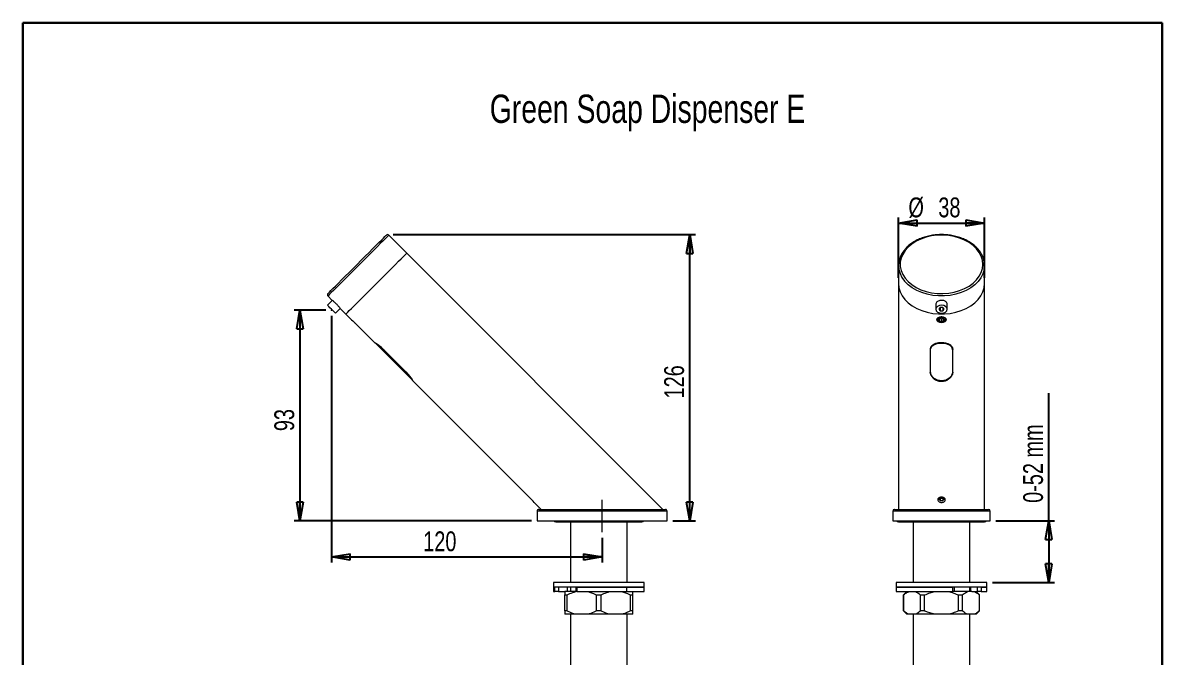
# Model space of a CAD drawing. Header units: millimetres. Extents: x 21 to 1027, y 27 to 1460.
# Drawn here: x 21 to 1027, y 900 to 1460 of the extents above; entities that cross this region are included whole.
import ezdxf

# ---------------------------------------------------------------- set-up
doc = ezdxf.new("R2010")
doc.units = ezdxf.units.MM
doc.header["$LTSCALE"] = 5
doc.header["$PDSIZE"] = -1
doc.linetypes.add('CENTERX2', pattern=[20.32, 12.7, -2.54, 2.54, -2.54])
doc.layers.add('LEVEL0', color=179, linetype='Continuous')
doc.styles.add('SLDTEXTSTYLE0', font='TXT', dxfattribs={"width": 0.75})
doc.dimstyles.new('SLDDIMSTYLE0', dxfattribs={"dimtxt": 17.5, "dimasz": 16.51, "dimexe": 0, "dimexo": 0.0625, "dimgap": 4.375, "dimtad": 1, "dimdec": 0, "dimlfac": 0.5, "dimrnd": 1e-09, "dimzin": 12, "dimdsep": 46, "dimtxsty": 'SLDTEXTSTYLE0', "dimblk1": 'CLOSED', "dimblk2": 'CLOSED', "dimsah": 1, "dimcen": 0.09, "dimadec": 0, "dimazin": 3, "dimtfac": 1, "dimtdec": 0, "dimtofl": 0, "dimtmove": 0, "dimatfit": 3, "dimldrblk": 'CLOSED', "dimfxl": 0, "dimfrac": 2, "dimtolj": 1, "dimtzin": 12, "dimarcsym": 0})
doc.dimstyles.new('SLDDIMSTYLE2', dxfattribs={"dimtxt": 17.5, "dimasz": 16.51, "dimexe": 0, "dimexo": 0.0625, "dimgap": 4.375, "dimtad": 1, "dimdec": 1, "dimlfac": 0.5, "dimrnd": 1e-09, "dimzin": 12, "dimdsep": 46, "dimtxsty": 'SLDTEXTSTYLE0', "dimblk1": 'CLOSED', "dimblk2": 'CLOSED', "dimsah": 1, "dimcen": 0.09, "dimadec": 0, "dimazin": 3, "dimtfac": 1, "dimtdec": 1, "dimtofl": 0, "dimtmove": 0, "dimatfit": 3, "dimldrblk": 'CLOSED', "dimfxl": 0, "dimfrac": 2, "dimtolj": 1, "dimtzin": 12, "dimarcsym": 0})

# ---------------------------------------------------------------- blocks, each defined once
blk = doc.blocks.new('_CLOSED')
at = {"color": 0, "linetype": 'ByBlock', "lineweight": -2}
for p, q in [((-1, 0.166667), (0, 0)), ((-1, 0.166667), (-1, -0.166667)), ((0, 0), (-1, -0.166667)), ((0, 0), (-1, 0))]:
    blk.add_line(p, q, dxfattribs=at)
blk = doc.blocks.new('_D')
at = {"layer": 'LEVEL0', "color": 7}
for p, q in [((288.2, 1206.2), (260.3, 1206.2)), ((265.3, 1206.2), (265.3, 1020.4)), ((469.8, 1020.4), (260.3, 1020.4))]:
    blk.add_line(p, q, dxfattribs=at)
at = {"layer": 'LEVEL0', "color": 7, "xscale": 16.51, "yscale": 16.51}
for p, rotation in [((265.3, 1206.2), 90.00000000000018), ((265.3, 1020.4), 270.0000000000002)]:
    blk.add_blockref('_CLOSED', p, dxfattribs=dict(at, rotation=rotation))
at = {"layer": 'LEVEL0', "color": 7, "insert": (242.7, 1099.5), "char_height": 17.5, "attachment_point": 1, "rotation": 90, "style": 'SLDTEXTSTYLE0'}
blk.add_mtext('93', dxfattribs=at)
blk = doc.blocks.new('_D_1')
at = {"layer": 'LEVEL0', "color": 7}
for p, q in [((293.2, 1201.2), (293.2, 983.4)), ((532.2, 1005.4), (532.2, 983.4)), ((293.2, 988.4), (532.2, 988.4))]:
    blk.add_line(p, q, dxfattribs=at)
at = {"layer": 'LEVEL0', "color": 7, "xscale": 16.51, "yscale": 16.51, "rotation": 180.0000000000003}
blk.add_blockref('_CLOSED', (293.2, 988.4), dxfattribs=at)
at = {"layer": 'LEVEL0', "color": 7, "xscale": 16.51, "yscale": 16.51}
blk.add_blockref('_CLOSED', (532.2, 988.4), dxfattribs=at)
at = {"layer": 'LEVEL0', "color": 7, "insert": (374.2, 1011), "char_height": 17.5, "attachment_point": 1, "style": 'SLDTEXTSTYLE0'}
blk.add_mtext('120', dxfattribs=at)
blk = doc.blocks.new('_D_2')
at = {"layer": 'LEVEL0', "color": 7}
for p, q in [((347.7, 1273), (614.5, 1273)), ((609.5, 1020.4), (609.5, 1273)), ((594.6, 1020.4), (614.5, 1020.4))]:
    blk.add_line(p, q, dxfattribs=at)
at = {"layer": 'LEVEL0', "color": 7, "xscale": 16.51, "yscale": 16.51}
for p, rotation in [((609.5, 1273, -32.6), 90.00000000000024), ((609.5, 1020.4, -32.6), 270.0000000000002)]:
    blk.add_blockref('_CLOSED', p, dxfattribs=dict(at, rotation=rotation))
at = {"layer": 'LEVEL0', "color": 7, "insert": (587, 1128.4, -32.6), "char_height": 17.5, "attachment_point": 1, "rotation": 90, "style": 'SLDTEXTSTYLE0'}
blk.add_mtext('126', dxfattribs=at)
blk = doc.blocks.new('_D_5')
at = {"layer": 'LEVEL0', "color": 7}
for p, q in [((793.9, 1234.8), (793.9, 1288.2)), ((869.9, 1234.8), (869.9, 1288.2)), ((793.9, 1283.2), (869.9, 1283.2))]:
    blk.add_line(p, q, dxfattribs=at)
at = {"layer": 'LEVEL0', "color": 7, "xscale": 16.51, "yscale": 16.51, "rotation": 180.0000000000002}
blk.add_blockref('_CLOSED', (793.9, 1283.2, 12.2), dxfattribs=at)
at = {"layer": 'LEVEL0', "color": 7, "xscale": 16.51, "yscale": 16.51}
blk.add_blockref('_CLOSED', (869.9, 1283.2, 12.2), dxfattribs=at)
at = {"layer": 'LEVEL0', "color": 7, "char_height": 17.5, "attachment_point": 1, "style": 'SLDTEXTSTYLE0'}
for s, insert in [('%%c', (802.7, 1305.8)), ('38', (829.1, 1305.8))]:
    blk.add_mtext(s, dxfattribs=dict(at, insert=insert))
blk = doc.blocks.new('_D_6')
at = {"layer": 'LEVEL0', "color": 7}
for p, q in [((926.6, 1020.4), (926.6, 1132.9)), ((879.9, 1020.4), (931.6, 1020.4)), ((926.6, 1020.4), (926.6, 965.8)), ((876.9, 965.8), (931.6, 965.8))]:
    blk.add_line(p, q, dxfattribs=at)
at = {"layer": 'LEVEL0', "color": 7, "xscale": 16.51, "yscale": 16.51}
for p, rotation in [((926.6, 1020.4, 12.2), 90.0000000000004), ((926.6, 965.8, 12.2), 270.0000000000004)]:
    blk.add_blockref('_CLOSED', p, dxfattribs=dict(at, rotation=rotation))
at = {"layer": 'LEVEL0', "color": 7, "insert": (904, 1036.2, 12.2), "char_height": 17.5, "attachment_point": 1, "rotation": 90, "style": 'SLDTEXTSTYLE0'}
blk.add_mtext('0-52 mm', dxfattribs=at)

msp = doc.modelspace()

# ---------------------------------------------------------------- linework, layer by layer
at = {"color": 7, "linetype": 'Continuous', "lineweight": 15}
for p, q in [((359.65, 1256.66), (343.74, 1272.57)), ((585.92, 1030.39), (359.65, 1256.66)), ((793.91, 1245.7), (793.91, 1229.79)), ((869.91, 1229.79), (869.91, 1245.7)), ((793.91, 1229.79), (793.91, 1030.39)), ((869.91, 1030.39), (869.91, 1229.79)), ((290, 1218.83), (293.89, 1214.94)), ((293.89, 1214.94), (289.65, 1210.7)), ((296.72, 1203.63), (300.96, 1207.87)), ((300.96, 1207.87), (305.91, 1202.92)), ((826.91, 1211.64), (826.91, 1207.17)), ((830.75, 1208.58), (829.6, 1207.17)), ((833.06, 1208.58), (830.75, 1208.58)), ((830.75, 1208.58), (830.75, 1205.75)), ((834.22, 1207.17), (833.06, 1208.58)), ((833.06, 1208.58), (833.06, 1205.75)), ((836.91, 1207.17), (836.91, 1211.64)), ((305.91, 1202.92), (308.03, 1200.8)), ((308.03, 1200.8), (307.96, 1200.73)), ((827.91, 1198.12), (827.91, 1197.9)), ((829.6, 1207.17), (830.75, 1205.75)), ((831.91, 1199.54), (829.91, 1198.72)), ((829.91, 1198.72), (829.91, 1197.09)), ((830.51, 1198.96), (831.91, 1198.39)), ((830.75, 1205.75), (833.06, 1205.75)), ((833.91, 1198.72), (831.91, 1199.54)), ((831.91, 1198.39), (833.31, 1198.96)), ((831.91, 1198.39), (831.91, 1196.27)), ((833.06, 1205.75), (834.22, 1207.17)), ((833.91, 1197.09), (833.91, 1198.72)), ((835.91, 1197.9), (835.91, 1198.12)), ((313.62, 1195.07), (313.69, 1195.15)), ((313.69, 1195.15), (331.45, 1177.38)), ((829.91, 1197.09), (831.91, 1196.27)), ((831.91, 1196.27), (833.91, 1197.09)), ((332.08, 1177.04), (364.87, 1144.24)), ((359.18, 1151.54), (339.38, 1171.34)), ((821.91, 1171.34), (821.91, 1151.54)), ((841.91, 1151.54), (841.91, 1171.34)), ((822.33, 1149.59), (821.91, 1151.68)), ((822.42, 1149.44), (822, 1151.51)), ((824.72, 1146.37), (822.42, 1149.44)), ((841.75, 1150.4), (841.91, 1151.68)), ((365.22, 1143.61), (467.65, 1041.18)), ((824.67, 1146.49), (824.3, 1146.93)), ((472.29, 1036.54), (478.44, 1030.39)), ((830.75, 1041), (829.6, 1039.58)), ((829.6, 1039.58), (830.75, 1038.17)), ((830.47, 1040.64), (830.75, 1040.29)), ((833.06, 1041), (830.75, 1041)), ((830.75, 1040.29), (830.75, 1038.17)), ((830.75, 1040.29), (833.06, 1040.29)), ((830.75, 1038.17), (833.06, 1038.17)), ((834.22, 1039.58), (833.06, 1041)), ((833.06, 1040.29), (833.35, 1040.64)), ((833.06, 1040.29), (833.06, 1038.17)), ((833.06, 1038.17), (834.22, 1039.58)), ((474.78, 1028.89), (474.78, 1020.39)), ((474.85, 1028.89), (474.78, 1028.89)), ((478.44, 1030.39), (585.92, 1030.39)), ((589.58, 1020.39), (589.58, 1028.89)), ((788.91, 1028.89), (788.91, 1020.39)), ((793.91, 1030.39), (869.91, 1030.39)), ((809.61, 1030.39), (809.61, 1029.79)), ((854.21, 1029.79), (854.21, 1030.39)), ((874.91, 1020.39), (874.91, 1028.89)), ((474.78, 1020.39), (589.58, 1020.39)), ((491.18, 1019.39), (567.18, 1019.39)), ((504.18, 1019.39), (504.18, 965.81)), ((554.18, 965.81), (554.18, 1019.39)), ((788.91, 1020.39), (831.91, 1020.39)), ((793.91, 1019.39), (869.91, 1019.39)), ((806.91, 1019.39), (806.91, 965.81)), ((831.91, 1020.39), (874.91, 1020.39)), ((856.91, 965.81), (856.91, 1019.39)), ((489.18, 965.81), (489.18, 961.81)), ((569.18, 965.81), (489.18, 965.81)), ((489.18, 961.81), (489.18, 957.81)), ((569.18, 961.81), (489.18, 961.81)), ((489.18, 961.81), (490.48, 961.81)), ((489.18, 957.81), (490.48, 957.81)), ((493.64, 957.81), (490.48, 957.81)), ((493.64, 957.81), (499.33, 957.81)), ((508.96, 957.81), (499.33, 957.81)), ((501.45, 957.81), (501.45, 961.81)), ((504.18, 961.81), (504.18, 957.81)), ((508.83, 961.81), (508.83, 957.81)), ((509.86, 957.81), (508.83, 957.81)), ((509.86, 961.81), (553.73, 961.81)), ((509.86, 957.81), (553.73, 957.81)), ((553.73, 961.81), (569.18, 961.81)), ((553.73, 957.81), (569.18, 957.81)), ((569.18, 961.81), (569.18, 965.81)), ((569.18, 957.81), (569.18, 961.81)), ((791.91, 965.81), (791.91, 961.81)), ((831.91, 965.81), (791.91, 965.81)), ((791.91, 961.81), (791.91, 957.81)), ((831.91, 961.81), (791.91, 961.81)), ((791.91, 961.81), (842, 961.81)), ((791.91, 957.81), (842, 957.81)), ((801.31, 957.81), (798.41, 954.91)), ((871.91, 965.81), (831.91, 965.81)), ((871.91, 961.81), (831.91, 961.81)), ((843.5, 957.81), (842, 957.81)), ((843.5, 957.81), (843.5, 961.81)), ((854.88, 957.81), (843.5, 957.81)), ((858.8, 957.81), (854.88, 957.81)), ((856.91, 957.81), (856.91, 961.81)), ((857.53, 961.81), (857.53, 957.81)), ((858.8, 957.81), (863.6, 957.81)), ((865.41, 954.91), (862.51, 957.81)), ((866.93, 957.81), (863.6, 957.81)), ((866.93, 961.81), (871.91, 961.81)), ((866.93, 957.81), (871.91, 957.81)), ((871.91, 961.81), (871.91, 965.81)), ((871.91, 957.81), (871.91, 961.81)), ((499.18, 954.91), (501.27, 954.91)), ((499.18, 940.71), (499.18, 954.91)), ((501.27, 940.71), (501.27, 954.91)), ((527.09, 940.71), (527.09, 954.91)), ((527.09, 954.91), (531.27, 954.91)), ((531.27, 940.71), (531.27, 954.91)), ((557.09, 940.71), (557.09, 954.91)), ((557.09, 954.91), (559.18, 954.91)), ((559.18, 940.71), (559.18, 954.91)), ((798.41, 954.91), (798.41, 940.71)), ((798.41, 954.91), (798.47, 954.91)), ((798.47, 940.71), (798.47, 954.91)), ((813.38, 940.71), (813.38, 954.91)), ((813.38, 954.91), (817, 954.91)), ((817, 940.71), (817, 954.91)), ((846.82, 940.71), (846.82, 954.91)), ((846.82, 954.91), (850.44, 954.91)), ((850.44, 940.71), (850.44, 954.91)), ((865.34, 940.71), (865.34, 954.91)), ((865.34, 954.91), (865.41, 954.91)), ((865.41, 940.71), (865.41, 954.91)), ((501.27, 940.71), (499.18, 940.71)), ((508.96, 937.81), (499.18, 937.81)), ((504.18, 937.81), (504.18, 885.39)), ((519.41, 937.81), (508.96, 937.81)), ((538.96, 937.81), (519.41, 937.81)), ((531.27, 940.71), (527.09, 940.71)), ((549.41, 937.81), (538.96, 937.81)), ((559.18, 937.81), (549.41, 937.81)), ((554.18, 885.39), (554.18, 937.81)), ((559.18, 940.71), (557.09, 940.71)), ((798.41, 940.71), (801.31, 937.81)), ((798.47, 940.71), (798.41, 940.71)), ((802.91, 937.81), (801.31, 937.81)), ((808.94, 937.81), (802.91, 937.81)), ((806.91, 937.81), (806.91, 885.39)), ((825.88, 937.81), (808.94, 937.81)), ((817, 940.71), (813.38, 940.71)), ((837.94, 937.81), (825.88, 937.81)), ((854.88, 937.81), (837.94, 937.81)), ((850.44, 940.71), (846.82, 940.71)), ((860.91, 937.81), (854.88, 937.81)), ((856.91, 885.39), (856.91, 937.81)), ((862.51, 937.81), (860.91, 937.81)), ((862.51, 937.81), (865.41, 940.71)), ((865.41, 940.71), (865.34, 940.71))]:
    msp.add_line(p, q, dxfattribs=at)
at = {"color": 8, "linetype": 'Continuous', "lineweight": 0}
for p, q in [((337.27, 1173.27), (334.2, 1175.8)), ((334.21, 1175.64), (334.24, 1175.57)), ((339.34, 1171.3), (337.27, 1173.27)), ((339.25, 1171.21), (359.05, 1151.41)), ((822.1, 1172.83), (821.91, 1171.48)), ((822.19, 1172.63), (822, 1171.3)), ((822.23, 1171.21), (822.41, 1172.5)), ((822.23, 1151.41), (822.23, 1171.21)), ((841.4, 1173.27), (839.08, 1175.8)), ((841.42, 1173.31), (841.4, 1173.27)), ((841.82, 1171.3), (841.4, 1173.27)), ((841.48, 1173.48), (841.91, 1171.48)), ((841.59, 1171.21), (841.59, 1151.41)), ((359.05, 1151.41), (360.24, 1150.17)), ((359.14, 1151.51), (360.37, 1150.24)), ((360.37, 1150.24), (360.39, 1150.25)), ((822.42, 1149.44), (822.39, 1149.47)), ((841.59, 1151.41), (841.43, 1150.17)), ((841.82, 1151.51), (841.66, 1150.24)), ((841.66, 1150.24), (841.67, 1150.25)), ((490.48, 957.81), (490.48, 961.81)), ((493.64, 961.81), (493.64, 957.81)), ((509.86, 961.81), (509.86, 957.81)), ((553.73, 961.81), (553.73, 957.81)), ((842, 957.81), (842, 961.81)), ((863.6, 957.81), (863.6, 961.81)), ((866.93, 961.81), (866.93, 957.81))]:
    msp.add_line(p, q, dxfattribs=at)
at = {"color": 7, "linetype": 'Continuous', "lineweight": 15, "flags": 128}
for points in [[(315.81, 1246.76), (319.4, 1250.36), (322.92, 1253.88), (326.31, 1257.26), (329.49, 1260.44), (332.4, 1263.35), (334.99, 1265.94), (337.21, 1268.16), (339.01, 1269.96), (340.36, 1271.31), (341.23, 1272.18), (341.6, 1272.56), (341.62, 1272.57)], [(305.91, 1202.92), (305.97, 1202.99), (306.47, 1203.49), (307.46, 1204.47), (308.92, 1205.94), (310.83, 1207.84), (313.14, 1210.16), (315.82, 1212.84), (318.82, 1215.83), (322.07, 1219.09), (325.53, 1222.54), (329.12, 1226.13), (332.78, 1229.79), (336.44, 1233.45), (340.03, 1237.04), (343.48, 1240.5), (346.74, 1243.75), (349.74, 1246.75), (352.42, 1249.43), (354.73, 1251.75), (356.64, 1253.65), (358.1, 1255.11), (359.09, 1256.1), (359.59, 1256.6), (359.65, 1256.66)], [(305.91, 1202.92), (305.97, 1202.99), (306.47, 1203.49), (307.46, 1204.47), (308.92, 1205.94), (310.83, 1207.84), (313.14, 1210.16), (315.82, 1212.84), (318.82, 1215.83), (322.07, 1219.09), (325.53, 1222.54), (329.12, 1226.13), (332.78, 1229.79), (336.44, 1233.45), (340.03, 1237.04), (343.48, 1240.5), (346.74, 1243.75), (349.74, 1246.75), (352.42, 1249.43), (354.73, 1251.75), (356.64, 1253.65), (358.1, 1255.11), (359.09, 1256.1), (359.59, 1256.6), (359.65, 1256.66)], [(290, 1220.95), (290.02, 1220.97), (290.39, 1221.35), (291.26, 1222.22), (292.61, 1223.57), (294.41, 1225.37), (296.63, 1227.58), (299.22, 1230.17), (302.13, 1233.09), (305.31, 1236.27), (308.69, 1239.65), (312.22, 1243.17), (315.81, 1246.76)], [(793.91, 1229.79), (794.26, 1226.13), (795.32, 1222.54), (797.06, 1219.09), (799.44, 1215.83), (802.43, 1212.84), (805.97, 1210.16), (810, 1207.84), (814.43, 1205.94), (819.18, 1204.47), (824.18, 1203.49), (829.32, 1202.99), (834.5, 1202.99), (839.64, 1203.49), (844.63, 1204.47), (849.39, 1205.94), (853.82, 1207.84), (857.85, 1210.16), (861.39, 1212.84), (864.38, 1215.83), (866.76, 1219.09), (868.5, 1222.54), (869.56, 1226.13), (869.91, 1229.79)], [(793.91, 1229.79), (794.26, 1226.13), (795.32, 1222.54), (797.06, 1219.09), (799.44, 1215.83), (802.43, 1212.84), (805.97, 1210.16), (810, 1207.84), (814.43, 1205.94), (819.18, 1204.47), (824.18, 1203.49), (829.32, 1202.99), (834.5, 1202.99), (839.64, 1203.49), (844.63, 1204.47), (849.39, 1205.94), (853.82, 1207.84), (857.85, 1210.16), (861.39, 1212.84), (864.38, 1215.83), (866.76, 1219.09), (868.5, 1222.54), (869.56, 1226.13), (869.91, 1229.79)], [(293.18, 1207.17), (291.83, 1208.52), (290.68, 1209.67), (289.92, 1210.43), (289.65, 1210.7)], [(836.91, 1207.17), (836.53, 1208.52), (835.45, 1209.67), (833.82, 1210.43), (831.91, 1210.7), (830, 1210.43), (828.37, 1209.67), (827.29, 1208.52), (826.91, 1207.17), (827.29, 1205.81), (828.37, 1204.67), (830, 1203.9), (831.91, 1203.63), (833.82, 1203.9), (835.45, 1204.67), (836.53, 1205.81), (836.91, 1207.17)], [(296.72, 1203.63), (296.45, 1203.9), (295.68, 1204.67), (294.53, 1205.81), (293.18, 1207.17)], [(307.96, 1200.73), (308.18, 1200.52), (308.79, 1199.9), (309.71, 1198.99), (310.79, 1197.9), (311.87, 1196.82), (312.79, 1195.9), (313.4, 1195.29), (313.62, 1195.07)], [(831.91, 1200.73), (833.44, 1200.52), (834.74, 1199.9), (835.61, 1198.99), (835.91, 1197.9), (835.61, 1196.82), (834.74, 1195.9), (833.44, 1195.29), (831.91, 1195.07), (830.38, 1195.29), (829.08, 1195.9), (828.21, 1196.82), (827.91, 1197.9), (828.21, 1198.99), (829.08, 1199.9), (830.38, 1200.52), (831.91, 1200.73)]]:
    msp.add_lwpolyline(points, dxfattribs=at)
at = {"color": 8, "linetype": 'Continuous', "lineweight": 0, "flags": 128}
for points in [[(343.74, 1272.57), (343.68, 1272.51), (343.18, 1272.01), (342.19, 1271.02), (340.73, 1269.56), (338.82, 1267.66), (336.51, 1265.34), (333.83, 1262.66), (330.83, 1259.66), (327.57, 1256.41), (324.12, 1252.95), (320.53, 1249.36), (316.87, 1245.7)], [(868.41, 1246.76), (868.05, 1250.36), (867, 1253.88), (865.25, 1257.26), (862.86, 1260.44), (859.87, 1263.35), (856.33, 1265.94), (852.32, 1268.16), (847.91, 1269.96), (843.19, 1271.31), (838.25, 1272.18), (833.18, 1272.56), (828.09, 1272.43), (823.08, 1271.81), (818.24, 1270.69), (813.66, 1269.12), (809.44, 1267.1), (805.65, 1264.69), (802.38, 1261.93), (799.68, 1258.88), (797.61, 1255.59), (796.21, 1252.13), (795.5, 1248.56), (795.5, 1244.96), (796.21, 1241.4), (797.61, 1237.94), (799.68, 1234.65), (802.38, 1231.59), (805.65, 1228.84), (809.44, 1226.43), (813.66, 1224.41), (818.24, 1222.83), (823.08, 1221.72), (828.09, 1221.1), (833.18, 1220.97), (838.25, 1221.35), (843.19, 1222.22), (847.91, 1223.57), (852.32, 1225.37), (856.33, 1227.58), (859.87, 1230.17), (862.86, 1233.09), (865.25, 1236.27), (867, 1239.65), (868.05, 1243.17), (868.41, 1246.76)], [(316.87, 1245.7), (313.21, 1242.04), (309.62, 1238.45), (306.16, 1235), (302.91, 1231.74), (299.91, 1228.75), (297.23, 1226.07), (294.92, 1223.75), (293.01, 1221.85), (291.55, 1220.38), (290.56, 1219.4), (290.06, 1218.9), (290, 1218.83)], [(869.91, 1245.7), (869.56, 1242.04), (868.5, 1238.45), (866.76, 1235), (864.38, 1231.74), (861.39, 1228.75), (857.85, 1226.07), (853.82, 1223.75), (849.39, 1221.85), (844.63, 1220.38), (839.64, 1219.4), (834.5, 1218.9), (829.32, 1218.9), (824.18, 1219.4), (819.18, 1220.38), (814.43, 1221.85), (810, 1223.75), (805.97, 1226.07), (802.43, 1228.75), (799.44, 1231.74), (799.24, 1231.98)]]:
    msp.add_lwpolyline(points, dxfattribs=at)
at = {"color": 7, "linetype": 'Continuous', "lineweight": 15}
for centre, radius, start, end in [((342.68, 1271.51), 1.5, 45, 135), ((814.7, 1245.71), 20.68, 136.99549, 221.60353), ((291.06, 1219.89), 1.5, 135, 225), ((443.13, 1012.05), 38.08, 40.02855, 49.91015), ((476.29, 1028.89), 1.5, 89.62488, 180.43659), ((588.08, 1028.89), 1.5, 359.82176, 90.53988), ((790.41, 1028.89), 1.5, 90.37493, 179.10882), ((873.41, 1028.89), 1.5, 0.37049, 89.76627), ((491.18, 1021.39), 2, 210, 270), ((567.18, 1021.39), 2, 270, 330), ((793.91, 1021.39), 2, 210, 270), ((869.91, 1021.39), 2, 270, 330)]:
    msp.add_arc(centre, radius, start, end, dxfattribs=at)
for points, knots in [([(869.91, 1245.7), (869.89, 1246.35), (869.84, 1248.17), (869.25, 1251.14), (867.98, 1254.55), (866.11, 1257.81), (863.67, 1260.87), (860.69, 1263.68), (857.24, 1266.19), (853.36, 1268.36), (849.12, 1270.15), (844.59, 1271.53), (839.86, 1272.49), (834.99, 1273), (830.07, 1273.06), (825.18, 1272.66), (820.41, 1271.82), (815.81, 1270.54), (811.49, 1268.84), (807.5, 1266.76), (803.94, 1264.3), (801.34, 1262.11), (800.15, 1260.65), (799.79, 1260.22)], [0, 0, 0, 0, 0.0269182, 0.076174, 0.1254858, 0.1749653, 0.2246794, 0.274619, 0.3247292, 0.3749445, 0.4252112, 0.4754933, 0.5257736, 0.5760505, 0.6263282, 0.6766145, 0.7269155, 0.7772392, 0.8275912, 0.8779716, 0.9283685, 0.9787456, 1, 1, 1, 1]), ([(297.66, 1211.64), (297.26, 1212.03), (296.46, 1212.81), (295.32, 1213.8), (294.45, 1214.51), (293.94, 1214.91), (293.94, 1214.91), (293.94, 1214.91)], [0, 0, 0, 0, 0.2135727, 0.4270982, 0.6417895, 0.8572541, 1, 1, 1, 1]), ([(300.96, 1207.87), (300.93, 1207.92), (300.86, 1208), (300.34, 1208.67), (299.53, 1209.64), (298.59, 1210.7), (297.93, 1211.37), (297.66, 1211.64)], [0, 0, 0, 0, 0.2111948, 0.424153, 0.6386748, 0.8540079, 1, 1, 1, 1]), ([(836.91, 1211.64), (836.85, 1212.03), (836.75, 1212.81), (835.89, 1213.79), (834.63, 1214.52), (833.05, 1214.92), (831.34, 1214.98), (829.71, 1214.69), (828.31, 1214.08), (827.35, 1213.17), (826.89, 1212.31), (826.96, 1211.77), (826.97, 1211.64)], [0, 0, 0, 0, 0.1067616, 0.2134996, 0.3208204, 0.4285278, 0.5356068, 0.6420297, 0.7487755, 0.8563262, 0.9639221, 1, 1, 1, 1]), ([(831.91, 1195.64), (831.54, 1195.67), (830.8, 1195.72), (829.81, 1196.16), (829.06, 1196.78), (828.63, 1197.55), (828.57, 1198.35), (828.88, 1199.09), (829.54, 1199.71), (830.46, 1200.13), (831.54, 1200.33), (832.67, 1200.29), (833.71, 1200.01), (834.55, 1199.51), (835.09, 1198.84), (835.27, 1198.07), (835.08, 1197.27), (834.53, 1196.54), (833.69, 1195.98), (832.76, 1195.68), (832.15, 1195.65), (831.91, 1195.64)], [0, 0, 0, 0, 0.0535511, 0.1070979, 0.1607696, 0.2145258, 0.2681452, 0.3216193, 0.3751674, 0.4288925, 0.4826219, 0.5361768, 0.5896508, 0.6432618, 0.6970163, 0.7506966, 0.804199, 0.8576991, 0.9113739, 0.9651299, 1, 1, 1, 1]), ([(339.38, 1171.34), (338.58, 1172.1), (336.98, 1173.62), (334.6, 1175.41), (332.68, 1176.69), (331.49, 1177.39), (331.48, 1177.4), (331.47, 1177.41)], [0, 0, 0, 0, 0.2097344, 0.4192901, 0.6334641, 0.8509048, 1, 1, 1, 1]), ([(841.91, 1171.34), (841.8, 1172.1), (841.59, 1173.62), (839.93, 1175.41), (837.46, 1176.7), (834.32, 1177.42), (830.92, 1177.54), (827.69, 1177.08), (824.91, 1176.07), (822.87, 1174.48), (822, 1172.78), (821.93, 1171.67), (821.91, 1171.34)], [0, 0, 0, 0, 0.1048129, 0.2095366, 0.3165681, 0.4252322, 0.5314499, 0.6350798, 0.7397471, 0.847541, 0.9559282, 1, 1, 1, 1]), ([(821.91, 1171.48), (821.91, 1171.45), (821.92, 1171.39), (821.97, 1171.33), (822, 1171.3)], [0, 0, 0, 0, 0.4999805, 1, 1, 1, 1]), ([(841.82, 1171.3), (841.84, 1171.33), (841.9, 1171.39), (841.91, 1171.45), (841.91, 1171.48)], [0, 0, 0, 0, 0.5000195, 1, 1, 1, 1]), ([(365.25, 1143.63), (365.26, 1143.6), (365.34, 1143.47), (364.9, 1144.23), (363.92, 1145.79), (362.32, 1148.04), (360.62, 1150.07), (359.51, 1151.21), (359.18, 1151.54)], [0, 0, 0, 0, 0.0633844, 0.2705368, 0.4797633, 0.6952393, 0.9119015, 1, 1, 1, 1]), ([(821.91, 1151.68), (821.91, 1151.65), (821.92, 1151.59), (821.97, 1151.53), (822, 1151.51)], [0, 0, 0, 0, 0.5000162, 1, 1, 1, 1]), ([(821.91, 1151.54), (822.02, 1150.74), (822.23, 1149.14), (823.89, 1146.77), (826.36, 1144.81), (829.5, 1143.61), (832.9, 1143.4), (836.13, 1144.18), (838.91, 1145.8), (840.95, 1148.03), (841.82, 1150.07), (841.89, 1151.21), (841.91, 1151.54)], [0, 0, 0, 0, 0.1048132, 0.2095371, 0.3165683, 0.4252322, 0.5314498, 0.6350796, 0.739747, 0.8475408, 0.9559279, 1, 1, 1, 1]), ([(841.66, 1150.24), (841.39, 1149.52), (840.85, 1148.09), (839.17, 1146.28), (837.73, 1145.43), (837.1, 1145.05)], [0, 0, 0, 0, 0.3582638, 0.7185116, 1, 1, 1, 1]), ([(841.75, 1150.4), (841.63, 1149.87), (841.48, 1149.24), (840.99, 1148.69), (840.9, 1148.59)], [0, 0, 0, 0, 0.8228656, 1, 1, 1, 1]), ([(841.91, 1151.68), (841.91, 1151.65), (841.9, 1151.59), (841.84, 1151.53), (841.82, 1151.51)], [0, 0, 0, 0, 0.5000162, 1, 1, 1, 1]), ([(829.82, 1144.14), (829.24, 1144.27), (827.39, 1144.69), (825.69, 1145.65), (824.72, 1146.44), (824.67, 1146.49)], [0, 0, 0, 0, 0.303905, 0.9579713, 1, 1, 1, 1]), ([(829.84, 1144.02), (828.93, 1144.25), (827.1, 1144.72), (825.5, 1145.73), (824.78, 1146.32), (824.72, 1146.37)], [0, 0, 0, 0, 0.4789196, 0.9582427, 1, 1, 1, 1]), ([(836.4, 1144.87), (836.18, 1144.77), (834.82, 1144.17), (832.5, 1143.81), (830.52, 1144.05), (829.82, 1144.14)], [0, 0, 0, 0, 0.1102595, 0.6885882, 1, 1, 1, 1]), ([(837.1, 1145.05), (836.29, 1144.72), (834.66, 1144.04), (832.12, 1143.74), (830.53, 1143.93), (829.84, 1144.02)], [0, 0, 0, 0, 0.3613751, 0.7226996, 1, 1, 1, 1]), ([(831.91, 1036.54), (831.54, 1036.57), (830.8, 1036.62), (829.81, 1037.06), (829.06, 1037.68), (828.63, 1038.45), (828.57, 1039.25), (828.88, 1039.99), (829.54, 1040.61), (830.46, 1041.04), (831.54, 1041.24), (832.67, 1041.19), (833.71, 1040.91), (834.55, 1040.41), (835.09, 1039.75), (835.27, 1038.97), (835.08, 1038.17), (834.53, 1037.45), (833.69, 1036.88), (832.76, 1036.58), (832.15, 1036.55), (831.91, 1036.54)], [0, 0, 0, 0, 0.0535511, 0.1070972, 0.1607699, 0.2145262, 0.2681455, 0.3216195, 0.3751669, 0.4288925, 0.482622, 0.5361769, 0.5896508, 0.6432624, 0.6970162, 0.7506964, 0.8041988, 0.8576988, 0.9113742, 0.9651299, 1, 1, 1, 1]), ([(476.35, 1030.39), (476.51, 1030.39), (476.83, 1030.39), (479.1, 1030.39), (482.25, 1030.39), (486.3, 1030.39), (491.62, 1030.39), (498.49, 1030.39), (507.75, 1030.39), (518.72, 1030.39), (530.35, 1030.39), (541.41, 1030.39), (551.46, 1030.39), (561.11, 1030.39), (569.26, 1030.39), (575.95, 1030.39), (580.62, 1030.39), (584.04, 1030.39), (586.29, 1030.39), (587.79, 1030.39), (587.99, 1030.39), (588.08, 1030.39)], [0, 0, 0, 0, 0.0445974, 0.0857211, 0.1283195, 0.1689168, 0.2103889, 0.2694391, 0.3300909, 0.409407, 0.4911837, 0.5578974, 0.6259315, 0.6910462, 0.7578574, 0.8069679, 0.8573546, 0.8925474, 0.9285152, 0.9637232, 1, 1, 1, 1]), ([(790.54, 1030.39), (790.5, 1030.39), (790.25, 1030.39), (791.37, 1030.39), (794, 1030.39), (798.04, 1030.39), (803.04, 1030.39), (807.99, 1030.39), (813.04, 1030.39), (817.69, 1030.39), (822.66, 1030.39), (827.42, 1030.39), (830.54, 1030.39), (831.91, 1030.39)], [0, 0, 0, 0, 0.0294405, 0.1740258, 0.312704, 0.4550513, 0.5604334, 0.6685409, 0.7391781, 0.8111941, 0.8781482, 0.9468004, 1, 1, 1, 1]), ([(831.91, 1030.39), (834.38, 1030.39), (838.95, 1030.39), (845.34, 1030.39), (850.87, 1030.39), (855.81, 1030.39), (860.7, 1030.39), (865.28, 1030.39), (869.56, 1030.39), (872.43, 1030.39), (873.63, 1030.39), (873.37, 1030.39), (873.35, 1030.39)], [0, 0, 0, 0, 0.0962461, 0.1783116, 0.2633199, 0.344335, 0.4270957, 0.5449348, 0.6659701, 0.8242515, 0.9874432, 1, 1, 1, 1]), ([(499.18, 957.81), (499.18, 957.05), (499.18, 956.24), (499.18, 954.98), (499.18, 954.91)], [0, 0, 0, 0, 0.9483921, 1, 1, 1, 1]), ([(501.27, 954.91), (502.06, 955.3), (504.54, 956.54), (507.16, 957.3), (508.96, 957.81)], [0, 0, 0, 0, 0.3154307, 1, 1, 1, 1]), ([(519.41, 957.81), (521.73, 957.11), (524.34, 956.31), (526.81, 955.06), (527.09, 954.91)], [0, 0, 0, 0, 0.8864555, 1, 1, 1, 1]), ([(531.27, 954.91), (532.06, 955.3), (534.54, 956.54), (537.16, 957.3), (538.96, 957.81)], [0, 0, 0, 0, 0.3154306, 1, 1, 1, 1]), ([(549.41, 957.81), (551.73, 957.11), (554.34, 956.31), (556.81, 955.06), (557.09, 954.91)], [0, 0, 0, 0, 0.8864557, 1, 1, 1, 1]), ([(559.18, 954.91), (559.18, 955.59), (559.18, 956.8), (559.18, 957.51), (559.18, 957.81)], [0, 0, 0, 0, 0.5624435, 1, 1, 1, 1]), ([(798.47, 954.91), (798.93, 955.3), (800.36, 956.54), (801.88, 957.3), (802.91, 957.81)], [0, 0, 0, 0, 0.3154306, 1, 1, 1, 1]), ([(808.94, 957.81), (810.28, 957.11), (811.79, 956.31), (813.22, 955.06), (813.38, 954.91)], [0, 0, 0, 0, 0.8864557, 1, 1, 1, 1]), ([(817, 954.91), (818.62, 955.59), (821.5, 956.8), (824.55, 957.51), (825.88, 957.81)], [0, 0, 0, 0, 0.5624435, 1, 1, 1, 1]), ([(837.94, 957.81), (840.8, 957.05), (843.82, 956.24), (846.67, 954.98), (846.82, 954.91)], [0, 0, 0, 0, 0.9483921, 1, 1, 1, 1]), ([(850.44, 954.91), (850.89, 955.3), (852.32, 956.54), (853.84, 957.3), (854.88, 957.81)], [0, 0, 0, 0, 0.3154307, 1, 1, 1, 1]), ([(860.91, 957.81), (862.25, 957.11), (863.76, 956.31), (865.18, 955.06), (865.34, 954.91)], [0, 0, 0, 0, 0.8864555, 1, 1, 1, 1]), ([(499.18, 940.71), (499.18, 940.03), (499.18, 938.83), (499.18, 938.12), (499.18, 937.81)], [0, 0, 0, 0, 0.5624437, 1, 1, 1, 1]), ([(508.96, 937.81), (506.64, 938.52), (504.02, 939.32), (501.55, 940.57), (501.27, 940.71)], [0, 0, 0, 0, 0.8864551, 1, 1, 1, 1]), ([(527.09, 940.71), (526.31, 940.32), (523.83, 939.09), (521.2, 938.33), (519.41, 937.81)], [0, 0, 0, 0, 0.315431, 1, 1, 1, 1]), ([(538.96, 937.81), (536.64, 938.52), (534.02, 939.32), (531.55, 940.57), (531.27, 940.71)], [0, 0, 0, 0, 0.886455, 1, 1, 1, 1]), ([(557.09, 940.71), (556.31, 940.32), (553.83, 939.09), (551.2, 938.33), (549.41, 937.81)], [0, 0, 0, 0, 0.3154311, 1, 1, 1, 1]), ([(559.18, 937.81), (559.18, 938.58), (559.18, 939.39), (559.18, 940.65), (559.18, 940.71)], [0, 0, 0, 0, 0.9483915, 1, 1, 1, 1]), ([(802.91, 937.81), (801.57, 938.52), (800.06, 939.32), (798.64, 940.57), (798.47, 940.71)], [0, 0, 0, 0, 0.8864552, 1, 1, 1, 1]), ([(813.38, 940.71), (812.93, 940.32), (811.5, 939.09), (809.98, 938.33), (808.94, 937.81)], [0, 0, 0, 0, 0.315431, 1, 1, 1, 1]), ([(825.88, 937.81), (823.02, 938.58), (820, 939.39), (817.15, 940.65), (817, 940.71)], [0, 0, 0, 0, 0.9483915, 1, 1, 1, 1]), ([(846.82, 940.71), (845.2, 940.03), (842.31, 938.83), (839.27, 938.12), (837.94, 937.81)], [0, 0, 0, 0, 0.5624437, 1, 1, 1, 1]), ([(854.88, 937.81), (853.54, 938.52), (852.02, 939.32), (850.6, 940.57), (850.44, 940.71)], [0, 0, 0, 0, 0.8864551, 1, 1, 1, 1]), ([(865.34, 940.71), (864.89, 940.32), (863.46, 939.09), (861.94, 938.33), (860.91, 937.81)], [0, 0, 0, 0, 0.315431, 1, 1, 1, 1])]:
    msp.add_open_spline(points, degree=3, knots=knots, dxfattribs=at)
at = {"color": 8, "linetype": 'Continuous', "lineweight": 0}
for points, knots in [([(834.1, 1177.47), (833.37, 1177.53), (831.78, 1177.67), (829.27, 1177.49), (827.7, 1177.05), (826.91, 1176.83)], [0, 0, 0, 0, 0.2983383, 0.6489959, 1, 1, 1, 1]), ([(839.08, 1175.8), (839.03, 1175.83), (838.33, 1176.27), (836.77, 1176.99), (834.99, 1177.31), (834.1, 1177.47)], [0, 0, 0, 0, 0.0418921, 0.5204798, 1, 1, 1, 1]), ([(333.33, 1176.23), (333.56, 1176.08), (333.82, 1175.89), (334.19, 1175.61), (334.24, 1175.57)], [0, 0, 0, 0, 0.87845739, 1, 1, 1, 1]), ([(334.24, 1175.57), (334.98, 1175), (335.92, 1174.26), (336.99, 1173.32), (337.22, 1173.12)], [0, 0, 0, 0, 0.7853726, 1, 1, 1, 1]), ([(337.27, 1173.27), (337.25, 1173.23), (337.22, 1173.17), (337.22, 1173.13), (337.22, 1173.12)], [0, 0, 0, 0, 0.5600019, 1, 1, 1, 1]), ([(339.25, 1171.21), (338.79, 1171.65), (338.12, 1172.31), (337.45, 1172.92), (337.22, 1173.12)], [0, 0, 0, 0, 0.6701216, 1, 1, 1, 1]), ([(339.25, 1171.21), (339.26, 1171.22), (339.27, 1171.23), (339.32, 1171.28), (339.34, 1171.3)], [0, 0, 0, 0, 0.5000178, 1, 1, 1, 1]), ([(339.34, 1171.3), (339.37, 1171.33), (339.43, 1171.39), (339.49, 1171.45), (339.52, 1171.48)], [0, 0, 0, 0, 0.5000195, 1, 1, 1, 1]), ([(822, 1171.3), (822.03, 1171.28), (822.1, 1171.23), (822.19, 1171.22), (822.23, 1171.21)], [0, 0, 0, 0, 0.4999822, 1, 1, 1, 1]), ([(822.1, 1172.83), (822.27, 1173.26), (822.76, 1174.53), (824.39, 1176.07), (826.17, 1176.8), (826.88, 1177.1)], [0, 0, 0, 0, 0.233205, 0.6944893, 1, 1, 1, 1]), ([(822.1, 1172.83), (822.1, 1172.79), (822.11, 1172.72), (822.16, 1172.66), (822.19, 1172.63)], [0, 0, 0, 0, 0.5599759, 1, 1, 1, 1]), ([(825.31, 1176.08), (825.17, 1176.02), (824.25, 1175.61), (823.03, 1174.48), (822.47, 1173.25), (822.19, 1172.63)], [0, 0, 0, 0, 0.0825489, 0.5419415, 1, 1, 1, 1]), ([(822.19, 1172.63), (822.22, 1172.6), (822.29, 1172.54), (822.38, 1172.51), (822.42, 1172.5)], [0, 0, 0, 0, 0.5600177, 1, 1, 1, 1]), ([(822.41, 1172.5), (822.42, 1172.5), (822.54, 1172.92), (823.11, 1174.12), (824.63, 1175.59), (826.35, 1176.29), (827.04, 1176.57)], [0, 0, 0, 0, 0.0017708, 0.2327309, 0.6937771, 1, 1, 1, 1]), ([(826.91, 1176.83), (826.93, 1176.77), (826.97, 1176.68), (827.02, 1176.6), (827.04, 1176.57)], [0, 0, 0, 0, 0.5600176, 1, 1, 1, 1]), ([(827.04, 1176.57), (827.42, 1176.69), (828.91, 1177.14), (831.37, 1177.42), (833.33, 1177.25), (834.05, 1177.19)], [0, 0, 0, 0, 0.1791337, 0.7012485, 1, 1, 1, 1]), ([(834.08, 1177.33), (834.08, 1177.32), (834.07, 1177.27), (834.06, 1177.22), (834.05, 1177.19)], [0, 0, 0, 0, 0.1742053, 1, 1, 1, 1]), ([(834.05, 1177.19), (834.57, 1177.11), (836.31, 1176.83), (837.92, 1176.19), (838.85, 1175.61), (838.91, 1175.57)], [0, 0, 0, 0, 0.2893665, 0.9580461, 1, 1, 1, 1]), ([(839.08, 1175.8), (839.06, 1175.75), (839.01, 1175.66), (838.94, 1175.6), (838.91, 1175.57)], [0, 0, 0, 0, 0.5599613, 1, 1, 1, 1]), ([(838.91, 1175.57), (839.65, 1175), (840.59, 1174.26), (841.07, 1173.32), (841.17, 1173.12)], [0, 0, 0, 0, 0.7853726, 1, 1, 1, 1]), ([(839.14, 1176.05), (839.14, 1176), (839.14, 1175.93), (839.1, 1175.84), (839.08, 1175.8)], [0, 0, 0, 0, 0.5600411, 1, 1, 1, 1]), ([(839.14, 1176.05), (839.91, 1175.44), (840.88, 1174.67), (841.38, 1173.69), (841.48, 1173.48)], [0, 0, 0, 0, 0.7850934, 1, 1, 1, 1]), ([(841.4, 1173.27), (841.36, 1173.23), (841.3, 1173.17), (841.21, 1173.13), (841.17, 1173.12)], [0, 0, 0, 0, 0.5600019, 1, 1, 1, 1]), ([(841.59, 1171.21), (841.55, 1171.65), (841.51, 1172.31), (841.25, 1172.92), (841.17, 1173.12)], [0, 0, 0, 0, 0.6701216, 1, 1, 1, 1]), ([(841.59, 1171.21), (841.63, 1171.22), (841.72, 1171.23), (841.79, 1171.28), (841.82, 1171.3)], [0, 0, 0, 0, 0.5000178, 1, 1, 1, 1]), ([(359.14, 1151.51), (359.12, 1151.48), (359.07, 1151.43), (359.05, 1151.42), (359.05, 1151.41)], [0, 0, 0, 0, 0.4999822, 1, 1, 1, 1]), ([(359.32, 1151.68), (359.29, 1151.65), (359.22, 1151.59), (359.17, 1151.53), (359.14, 1151.51)], [0, 0, 0, 0, 0.5000162, 1, 1, 1, 1]), ([(360.24, 1150.17), (360.26, 1150.17), (360.29, 1150.18), (360.34, 1150.22), (360.37, 1150.24)], [0, 0, 0, 0, 0.5599837, 1, 1, 1, 1]), ([(360.24, 1150.17), (360.27, 1150.13), (360.73, 1149.64), (361.96, 1148.26), (363.39, 1146.45), (364.08, 1145.49), (364.35, 1145.13)], [0, 0, 0, 0, 0.019369, 0.2520447, 0.7182915, 1, 1, 1, 1]), ([(360.37, 1150.24), (361.01, 1149.52), (362.29, 1148.09), (363.71, 1146.28), (364.33, 1145.43), (364.6, 1145.05)], [0, 0, 0, 0, 0.3582638, 0.7185116, 1, 1, 1, 1]), ([(822, 1151.51), (822.03, 1151.48), (822.1, 1151.43), (822.19, 1151.42), (822.23, 1151.41)], [0, 0, 0, 0, 0.4999822, 1, 1, 1, 1]), ([(822.64, 1149.39), (822.56, 1149.62), (822.31, 1150.29), (822.26, 1150.96), (822.23, 1151.41)], [0, 0, 0, 0, 0.3298528, 1, 1, 1, 1]), ([(822.64, 1149.39), (822.59, 1149.39), (822.51, 1149.39), (822.45, 1149.42), (822.42, 1149.44)], [0, 0, 0, 0, 0.5600122, 1, 1, 1, 1]), ([(824.9, 1146.41), (824.16, 1147.15), (823.22, 1148.09), (822.74, 1149.16), (822.64, 1149.39)], [0, 0, 0, 0, 0.7852254, 1, 1, 1, 1]), ([(841.43, 1150.17), (841.42, 1150.13), (841.29, 1149.64), (840.71, 1148.26), (839.22, 1146.45), (837.59, 1145.49), (836.97, 1145.13)], [0, 0, 0, 0, 0.019369, 0.2520447, 0.7182915, 1, 1, 1, 1]), ([(841.43, 1150.17), (841.48, 1150.17), (841.57, 1150.18), (841.63, 1150.22), (841.66, 1150.24)], [0, 0, 0, 0, 0.5599837, 1, 1, 1, 1]), ([(841.82, 1151.51), (841.79, 1151.48), (841.72, 1151.43), (841.63, 1151.42), (841.59, 1151.41)], [0, 0, 0, 0, 0.4999822, 1, 1, 1, 1]), ([(829.89, 1144.13), (829.33, 1144.26), (827.54, 1144.66), (825.89, 1145.59), (824.96, 1146.36), (824.9, 1146.41)], [0, 0, 0, 0, 0.3042991, 0.9581874, 1, 1, 1, 1]), ([(829.89, 1144.13), (829.88, 1144.09), (829.86, 1144.03), (829.84, 1144.02), (829.84, 1144.02)], [0, 0, 0, 0, 0.5599991, 1, 1, 1, 1]), ([(836.97, 1145.13), (836.52, 1144.93), (834.98, 1144.24), (832.54, 1143.86), (830.6, 1144.01), (829.94, 1144.12), (829.89, 1144.13)], [0, 0, 0, 0, 0.20697188, 0.72230229, 0.9810371, 1, 1, 1, 1]), ([(589.58, 1028.89), (589.49, 1028.89), (589.29, 1028.89), (587.75, 1028.89), (585.38, 1028.89), (581.89, 1028.89), (577.05, 1028.89), (570.24, 1028.89), (561.83, 1028.89), (552.02, 1028.89), (541.67, 1028.89), (530.5, 1028.89), (518.57, 1028.89), (507.42, 1028.89), (497.81, 1028.89), (490.58, 1028.89), (484.71, 1028.89), (480.52, 1028.89), (477.49, 1028.89), (475.33, 1028.89), (475.02, 1028.89), (474.85, 1028.89)], [0, 0, 0, 0, 0.0357695, 0.0726559, 0.1081843, 0.1445474, 0.1936723, 0.2442065, 0.3088477, 0.3753306, 0.4413705, 0.5087545, 0.5873869, 0.6683413, 0.7272052, 0.7875228, 0.8327106, 0.8790356, 0.9163101, 0.9545978, 1, 1, 1, 1]), ([(831.91, 1028.89), (830.48, 1028.89), (827.25, 1028.89), (822.27, 1028.89), (817.12, 1028.89), (812.23, 1028.89), (807.05, 1028.89), (801.91, 1028.89), (796.81, 1028.89), (792.61, 1028.89), (789.93, 1028.89), (788.76, 1028.89), (789.01, 1028.89), (789.05, 1028.89)], [0, 0, 0, 0, 0.05423686, 0.12227388, 0.19211192, 0.26338573, 0.33615201, 0.44152489, 0.54991271, 0.68767126, 0.8293699, 0.96966121, 1, 1, 1, 1]), ([(874.84, 1028.89), (874.86, 1028.89), (875.14, 1028.89), (873.93, 1028.89), (871.05, 1028.89), (866.63, 1028.89), (861.82, 1028.89), (856.37, 1028.89), (851, 1028.89), (845.33, 1028.89), (839.1, 1028.89), (834.5, 1028.89), (831.91, 1028.89)], [0, 0, 0, 0, 0.013682, 0.1703947, 0.3317352, 0.4490499, 0.5692617, 0.6593202, 0.7516448, 0.8259323, 0.902239, 1, 1, 1, 1])]:
    msp.add_open_spline(points, degree=3, knots=knots, dxfattribs=at)
at = {"layer": 'LEVEL0', "color": 7, "lineweight": 30}
for p, q in [((20.53, 27.44), (20.53, 1460.03)), ((20.53, 1460.03), (1026.81, 1460.03)), ((1026.81, 27.44), (1026.81, 1460.03))]:
    msp.add_line(p, q, dxfattribs=at)
at = {"layer": 'LEVEL0', "color": 7, "linetype": 'CENTERX2', "lineweight": 0, "ltscale": 2}
msp.add_line((532.18, 1010.39), (532.18, 1038.89), dxfattribs=at)
at = {"layer": 'LEVEL0', "color": 7, "lineweight": 0}
msp.add_point((293.18, 1206.17), dxfattribs=at)

# ---------------------------------------------------------------- texts
at = {"layer": 'LEVEL0', "color": 7, "insert": (711.67, 1396.64), "char_height": 25, "attachment_point": 3, "style": 'SLDTEXTSTYLE0'}
msp.add_mtext('Green Soap Dispenser E', dxfattribs=at)

# ---------------------------------------------------------------- dimensions: what is measured, and where the dimension line sits
at = {"layer": 'LEVEL0', "color": 7}
dim = msp.add_linear_dim(base=(869.91, 1283.24), p1=(793.91, 1229.79), p2=(869.91, 1229.79), text='%%c<>', dimstyle='SLDDIMSTYLE0', dxfattribs=at)
dim.commit()
dim.dimension.update_dxf_attribs({"geometry": '_D_5', "text_midpoint": (828.81, 1283.24), "dimtype": 160})
for base, p1, p2, picture, middle in [((609.54, 1273.01), (589.58, 1020.39), (342.68, 1273.01), '_D_2', (609.54, 1154.91)), ((265.27, 1020.39), (293.18, 1206.17), (474.78, 1020.39), '_D', (265.27, 1119.52))]:
    dim = msp.add_linear_dim(base=base, p1=p1, p2=p2, angle=90, dimstyle='SLDDIMSTYLE0', dxfattribs=at)
    dim.commit()
    dim.dimension.update_dxf_attribs({"geometry": picture, "text_midpoint": middle, "dimtype": 160})
dim = msp.add_linear_dim(base=(532.1836, 988.4439), p1=(293.1815, 1206.1659), p2=(532.1836, 1010.3892), dimstyle='SLDDIMSTYLE0', dxfattribs=at)
dim.commit()
dim.dimension.update_dxf_attribs({"geometry": '_D_1', "text_midpoint": (400.713, 988.4439), "dimtype": 160})
dim = msp.add_linear_dim(base=(926.6, 965.81), p1=(874.91, 1020.39), p2=(871.91, 965.81), angle=90, text='0-52 mm', dimstyle='SLDDIMSTYLE2', dxfattribs=at)
dim.commit()
dim.dimension.update_dxf_attribs({"geometry": '_D_6', "text_midpoint": (926.6, 1084.53), "dimtype": 160})

doc.saveas('drawing.dxf')
